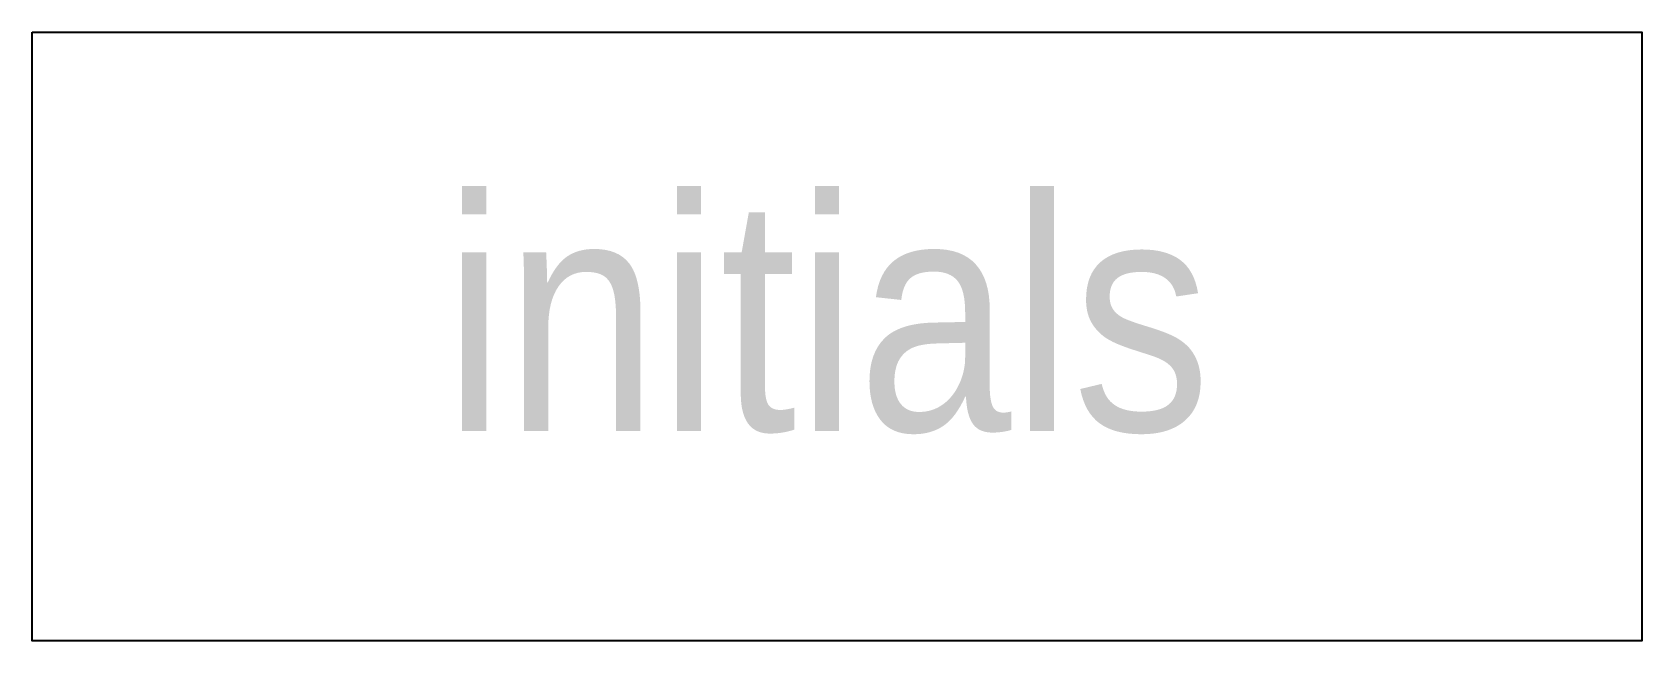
# Model space of a CAD drawing. Extents: x -0.446 to 0.454, y -0.17 to 0.17.
import ezdxf

# ---------------------------------------------------------------- set-up
doc = ezdxf.new("R2010")
doc.units = 0
doc.header["$MEASUREMENT"] = 0
doc.styles.add('SEPTICAD', font='arial.ttf', dxfattribs={"width": 0.85})

msp = doc.modelspace()

# ---------------------------------------------------------------- linework, layer by layer
msp.add_lwpolyline([(-0.446, 0.16992), (0.454, 0.16992), (0.454, -0.17008), (-0.446, -0.17008)], close=True)

# ---------------------------------------------------------------- texts
at = {"style": 'SEPTICAD', "width": 0.85}
msp.add_text('initials', height=0.13, dxfattribs=at).set_placement((-0.216, -0.05285))

doc.saveas('drawing.dxf')
